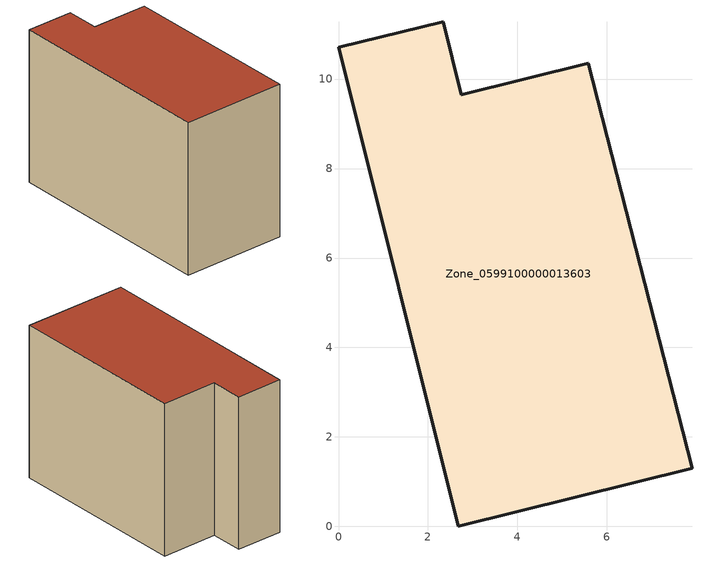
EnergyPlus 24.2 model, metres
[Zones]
Zone_0599100000013603
 floor ground (C_G): 2.67,0 0,10.71 2.34,11.29 2.74,9.65 5.58,10.35 7.9,1.3 z0
 wall outside (C_F): 2.74,9.65 2.34,11.29 0,10.71 2.67,0 7.9,1.3 5.58,10.35 2.74,9.65 z0:7.87
 roof outside (C_R): 7.9,1.3 5.58,10.35 2.74,9.65 2.34,11.29 0,10.71 2.67,0 z7.87
[BUILDING]
Pand.0599100000013603: North Axis=0; Terrain=City; Loads Convergence Tolerance Value=0.04; Temperature Convergence Tolerance Value=0.4; Solar Distribution=FullExterior; Maximum Number of Warmup Days=25; Minimum Number of Warmup Days=1
[Site:Location]
Rotterdam.The.Hague.AP_ZH_NLD Design_Conditions: Latitude=51.96; Longitude=4.45; Time Zone=1; Elevation=-4.5
[SITE:GROUNDTEMPERATURE:BUILDINGSURFACE]
18, 18, 18, 18, 18, 18, 18, 18, 18, 18, 18, 18
[MATERIAL] Thermal Absorptance=0.9; Solar Absorptance=0.7; Visible Absorptance=0.7
Name | Roughness | Thickness | Conductivity | Density | Specific Heat
G.TI.1975-1991 | MediumSmooth | 0.15 | 0.288461 | 540 | 1210
F.TI.1975-1991 | Rough | 0.3 | 0.230769 | 1920 | 840
R.TI.1975-1991 | MediumRough | 0.2 | 0.153846 | 1500 | 1000
[CONSTRUCTION]
C_G: G.TI.1975-1991
C_F: F.TI.1975-1991
C_R: R.TI.1975-1991
[ZONE]
Zone_0599100000013603: Type=1; Multiplier=1; Ceiling Height=Autocalculate; Volume=Autocalculate; Floor Area=autocalculate; Part of Total Floor Area=Yes
[ZONEINFILTRATION:DESIGNFLOWRATE]
Infil_Zone_0599100000013603: Zone or ZoneList or Space or SpaceList=Zone_0599100000013603; Schedule=AlwaysOn; Design Flow Rate Calculation Method=Flow/Area; Flow Rate per Floor Area=0.003; Constant Term Coefficient=1; Temperature Term Coefficient=0; Velocity Term Coefficient=0; Velocity Squared Term Coefficient=0
[HVACTEMPLATE:ZONE:IDEALLOADSAIRSYSTEM]
Zone_0599100000013603: Maximum Heating Supply Air Temperature=50; Minimum Cooling Supply Air Temperature=13; Maximum Heating Supply Air Humidity Ratio=0.0156; Minimum Cooling Supply Air Humidity Ratio=0.0077; Heating Limit=NoLimit; Cooling Limit=NoLimit; Dehumidification Control Type=ConstantSensibleHeatRatio; Cooling Sensible Heat Ratio=0.7; Dehumidification Setpoint=60; Humidification Control Type=None; Humidification Setpoint=30; Outdoor Air Method=None; Outdoor Air Flow Rate per Person=0.00944; Outdoor Air Flow Rate per Zone Floor Area=0; Outdoor Air Flow Rate per Zone=0; Demand Controlled Ventilation Type=None; Outdoor Air Economizer Type=NoEconomizer; Heat Recovery Type=None; Sensible Heat Recovery Effectiveness=0.7; Latent Heat Recovery Effectiveness=0.65
[ZONECONTROL:THERMOSTAT]
ThermostatControl_Zone_0599100000013603: Zone or ZoneList=Zone_0599100000013603; Control Type Schedule=DualSetpointControlType; Control 1=Thermostat_Zone_0599100000013603; Temperature Difference Between Cutout And Setpoint=0
[THERMOSTATSETPOINT:DUALSETPOINT]
Thermostat_Zone_0599100000013603: Heating Setpoint Temperature Schedule=HeatingSetpoint_Zone_0599100000013603; Cooling Setpoint Temperature Schedule=CoolingSetpoint_Zone_0599100000013603
[SCHEDULE:COMPACT]
HeatingSetpoint_Zone_0599100000013603: Through: 12/31, For: AllDays, Until: 24:00, 21
CoolingSetpoint_Zone_0599100000013603: Through: 12/31, For: AllDays, Until: 24:00, 24
DualSetpointControlType: Through: 12/31, For: AllDays, Until: 24:00, 4
AlwaysOn: Through: 12/31, For: AllDays, Until: 24:00, 1
